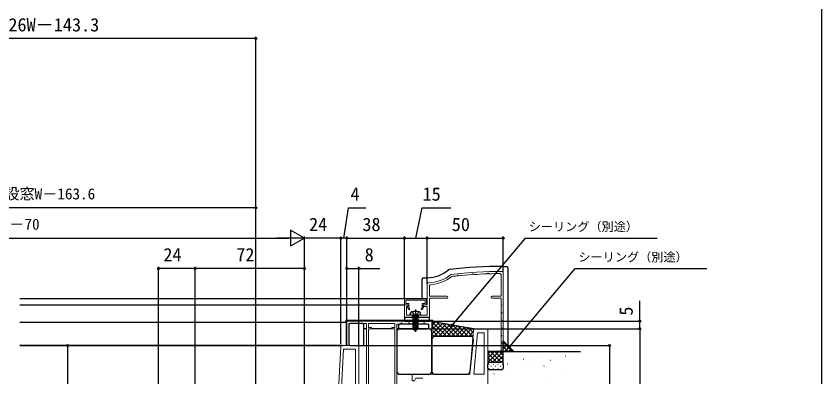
# Model space of a CAD drawing. Units: millimetres, scale not verified. Extents: x -525 to 525, y -783 to 778.
# Drawn here: x -6 to 525, y -410 to -172 of the extents above; entities that cross this region are included whole.
import ezdxf
from ezdxf.enums import TextEntityAlignment as Align

# ---------------------------------------------------------------- set-up
doc = ezdxf.new("R2010")
doc.units = ezdxf.units.MM
doc.header["$LTSCALE"] = 4
doc.layers.add('0-3_YKK_11', color=7, linetype='Continuous', lineweight=18)
for name, color, linetype in [('0-5_YKK_12', 2, 'Continuous'), ('0-6_YKK_13', 4, 'Continuous'), ('0-8_YKK_D', 6, 'Continuous'), ('0-9_YKK_ZWAK', 7, 'Continuous'), ('0-A_YSS_K', 3, 'Continuous')]:
    doc.layers.add(name, color=color, linetype=linetype)
doc.styles.add('ＭＳ ゴシック', font='')
doc.styles.get('ＭＳ ゴシック').set_extended_font_data('MS Gothic')

msp = doc.modelspace()

# ---------------------------------------------------------------- linework, layer by layer
at = {"layer": '0-3_YKK_11', "color": 30}
for p, q in [((280.826, -341.955), (280.571, -342.061)), ((281.129, -343.402), (281.378, -343.301))]:
    msp.add_line(p, q, dxfattribs=at)
at = {"layer": '0-3_YKK_11', "color": 4}
msp.add_line((296.542, -377.8), (304.001, -377.8), dxfattribs=at)
at = {"layer": '0-3_YKK_11', "color": 211}
for p, q in [((208.948, -388.803), (218.999, -388.803)), ((219.999, -389.803), (219.999, -449.903))]:
    msp.add_line(p, q, dxfattribs=at)
at = {"layer": '0-3_YKK_11', "color": 30}
for points in [[(284.417, -342.973), (284.646, -342.824), (284.885, -342.411), (285.115, -342.411), (285.287, -342.707), (285.576, -342.856)], [(294.419, -342.113), (294.659, -341.963), (294.884, -341.572), (295.115, -341.572), (295.297, -341.886), (295.576, -342.035)], [(304.421, -341.59), (304.671, -341.44), (304.884, -341.07), (305.115, -341.07), (305.307, -341.401), (305.576, -341.551)], [(313.097, -341.409), (313.6, -341.909), (313.6, -356.403), (307.75, -356.403)], [(315, -392.303), (315, -340.503), (314.499, -340.003)], [(265.49, -347.498), (265, -347.998), (265, -362.003), (262.3, -362.003), (262.3, -363.003), (265, -363.003), (265, -368.903), (251.4, -368.903), (251.4, -363.003), (252.2, -363.003), (252.2, -362.003), (250, -362.003), (250, -370.303), (266.5, -370.303), (266.5, -357.703), (277.85, -357.703)], [(277.85, -356.403), (266.5, -356.403), (266.5, -349.328), (266.963, -348.829)], [(307.75, -357.703), (313.6, -357.703), (313.6, -361.898), (314.1, -362.187), (314.1, -362.418), (313.6, -362.707), (313.6, -366.898), (314.1, -367.187), (314.1, -367.418), (313.6, -367.707), (313.6, -371.898), (314.1, -372.187), (314.1, -372.418), (313.6, -372.707), (313.6, -376.898), (314.1, -377.187), (314.1, -377.418), (313.6, -377.707), (313.6, -381.898), (314, -382.129), (314.1, -382.303), (314, -382.476), (313.6, -382.707), (313.6, -386.898), (314, -387.129), (314.1, -387.303), (314, -387.476), (313.6, -387.707), (313.6, -391.898), (314.3, -392.303), (315, -392.303)]]:
    msp.add_lwpolyline(points, dxfattribs=at)
msp.add_lwpolyline([(264.5, -358.003), (250, -358.003), (250, -362.003), (252.1, -362.003), (252.1, -363.103), (251.727, -363.318), (252.873, -365.303), (253.565, -364.903), (252.9, -363.75), (252.9, -361.203), (250.8, -361.203), (250.8, -358.903), (263.7, -358.903), (263.7, -361.203), (261.6, -361.203), (261.6, -363.75), (260.935, -364.903), (261.627, -365.303), (262.773, -363.318), (262.4, -363.103), (262.4, -362.003), (264.5, -362.003)], close=True, dxfattribs=at)
at = {"layer": '0-3_YKK_11', "color": 1}
for points in [[(268, -372.803), (212, -372.803), (212, -388.803), (213.3, -388.803), (213.3, -374.303), (225, -374.303), (225, -421.103), (226.1, -421.103)], [(245, -417.503), (245, -374.803), (247.307, -374.803), (247.885, -373.803), (248.115, -373.803), (248.693, -374.803), (252.307, -374.803), (252.885, -373.803), (253.115, -373.803), (253.693, -374.803), (257.307, -374.803), (257.885, -373.803), (258.115, -373.803), (258.693, -374.803), (262.307, -374.803), (262.885, -373.803), (263.115, -373.803), (263.693, -374.803), (266, -374.803), (266, -377.803), (268, -377.803), (268, -372.803)]]:
    msp.add_lwpolyline(points, dxfattribs=at)
msp.add_lwpolyline([(243.7, -377.803), (243.7, -416.203), (226.3, -416.203), (226.3, -377.803), (228.3, -377.803), (228.3, -376.903), (226.3, -376.903), (226.3, -374.303), (243.7, -374.303), (243.7, -376.903), (241.7, -376.903), (241.7, -377.803)], close=True, dxfattribs=at)
at = {"layer": '0-3_YKK_11', "color": 4}
for points in [[(262, -410.3), (257.54, -410.3), (256.5, -412.1), (255, -412.1), (255, -407.8), (293, -407.8), (295.545, -378.713)], [(305.001, -378.8), (305, -443.8), (324, -443.8)]]:
    msp.add_lwpolyline(points, dxfattribs=at)
msp.add_lwpolyline([(295.61, -407.8), (298.008, -380.4), (302.4, -380.4), (302.4, -407.8)], close=True, dxfattribs=at)
at = {"layer": '0-3_YKK_11', "color": 211}
msp.add_lwpolyline([(179.173, -440.018), (184.799, -441.01), (184.799, -436.203), (179.443, -436.203), (178.575, -436.745), (177.999, -436.425), (177.999, -433.803), (205.641, -433.803), (207.95, -389.75)], dxfattribs=at)
msp.add_lwpolyline([(207.644, -433.803), (209.876, -391.203), (217.599, -391.203), (217.599, -433.803)], close=True, dxfattribs=at)
at = {"layer": '0-3_YKK_11', "color": 30}
for centre, radius, start, end in [((265, -322.503), 25, 271.12351, 308.52511), ((265, -322.503), 26.4, 274.26384, 307.65891), ((315, -640.003), 300, 90.09567, 96.54098), ((315, -640.003), 298.6, 95.8787, 96.46507), ((315, -640.003), 298.6, 93.95219, 95.65507), ((315, -640.003), 298.6, 92.03026, 93.72976), ((315, -640.003), 298.6, 90.36518, 91.80852), ((277.85, -357.053), 0.65, 270, 89.99998), ((307.75, -357.053), 0.65, 89.99998, 270)]:
    msp.add_arc(centre, radius, start, end, dxfattribs=at)
at = {"layer": '0-3_YKK_11', "color": 4}
for centre, start, end in [((296.542, -378.8), 89.99999, 174.99942), ((304.001, -378.8), 0.00041, 89.99861)]:
    msp.add_arc(centre, 1, start, end, dxfattribs=at)
at = {"layer": '0-3_YKK_11', "color": 211}
for centre, start, end in [((208.948, -389.803), 89.99998, 177.00001), ((218.999, -389.803), 360, 89.99998)]:
    msp.add_arc(centre, 1, start, end, dxfattribs=at)
at = {"layer": '0-5_YKK_12'}
for p, q in [((265, -358.003), (-3.499, -358.003)), ((264.5, -359.503), (264.5, -362.003)), ((-3.499, -362.003), (250.3, -362.003)), ((-3.499, -388.798), (208.948, -388.803)), ((208.949, -388.803), (-3.499, -388.805))]:
    msp.add_line(p, q, dxfattribs=at)
msp.add_lwpolyline([(-3.499, -373.503), (211.5, -373.503), (211.5, -388.803)], dxfattribs=at)
at = {"layer": '0-6_YKK_13'}
for p, q in [((315, -336.643), (317.059, -336.643)), ((315, -336.643), (317.059, -336.643)), ((318.059, -337.643), (318.059, -387.303)), ((318.059, -337.643), (318.059, -388.862)), ((262.641, -344.143), (265, -344.143)), ((262.641, -344.143), (265, -344.143)), ((261.641, -358.003), (261.641, -345.143)), ((261.641, -358.003), (261.641, -345.143)), ((257.2, -365.149), (257.2, -379.832)), ((253.7, -368.903), (253.798, -367.783)), ((260.7, -368.903), (253.7, -368.903)), ((255.221, -369.69), (255.715, -369.603)), ((258.685, -369.603), (255.221, -370.215)), ((259.179, -370.215), (255.221, -370.915)), ((259.179, -370.915), (255.221, -371.615)), ((259.179, -371.615), (255.221, -372.315)), ((255.47, -369.403), (255.47, -369.603)), ((258.93, -369.603), (255.47, -369.603)), ((255.6, -375.603), (255.6, -369.603)), ((258.8, -375.603), (258.8, -369.603)), ((258.93, -369.403), (258.93, -369.603)), ((260.7, -368.903), (260.602, -367.783)), ((211.244, -372.584), (211.2, -373.303)), ((211.2, -373.303), (211.212, -373.503)), ((268.457, -372.303), (211.543, -372.303)), ((213.3, -375.103), (213.3, -388.003)), ((222.5, -374.303), (214.1, -374.303)), ((223.3, -388.003), (223.3, -375.103)), ((246, -375.603), (246, -377.003)), ((265.2, -374.803), (246.8, -374.803)), ((259.179, -372.315), (255.221, -373.015)), ((259.179, -373.015), (255.221, -373.715)), ((259.179, -373.715), (255.221, -374.415)), ((258.023, -374.62), (255.221, -375.115)), ((255.221, -375.29), (257.968, -374.804)), ((257.732, -375.603), (255.55, -375.603)), ((255.55, -375.603), (255.55, -377.891)), ((257.2, -377.396), (258.059, -374.496)), ((259.179, -374.415), (258.549, -374.527)), ((258.85, -375.603), (258.55, -375.603)), ((258.8, -375.603), (258.8, -374.809)), ((266, -377.003), (266, -375.603)), ((268.542, -377.521), (268.8, -373.303)), ((268.8, -373.303), (268.756, -372.584)), ((211.757, -377.803), (212, -377.803)), ((225, -377.803), (223.3, -377.803)), ((242, -377.803), (228, -377.803)), ((246.8, -377.803), (245, -377.803)), ((245, -379.803), (245, -405.802)), ((246.8, -377.803), (265.2, -377.803)), ((266, -377.803), (247, -377.803)), ((248.932, -377.803), (252.068, -377.803)), ((253.932, -377.803), (257.068, -377.803)), ((256.5, -377.003), (255.55, -377.814)), ((255.55, -377.891), (257.05, -378.903)), ((257.2, -377.396), (257.05, -378.903)), ((257.35, -378.903), (257.05, -378.903)), ((257.2, -377.396), (257.2, -378.903)), ((258.55, -377.698), (257.35, -378.541)), ((258.85, -377.891), (257.35, -378.903)), ((257.35, -378.541), (257.35, -378.903)), ((258.932, -377.803), (262.068, -377.803)), ((262.069, -377.803), (263.931, -377.803)), ((263.931, -377.803), (263.932, -377.803)), ((267.5, -377.803), (268.243, -377.803)), ((268, -405.802), (268, -379.803)), ((267.997, -384.803), (267.997, -405.803)), ((293.355, -382.803), (269.997, -382.803)), ((293.205, -405.803), (295.355, -384.803)), ((214.1, -388.803), (222.5, -388.803)), ((247, -407.802), (266, -407.802)), ((269.997, -407.803), (291.205, -407.803))]:
    msp.add_line(p, q, dxfattribs=at)
msp.add_lwpolyline([(266.5, -370.303), (250, -370.303), (250, -372.803), (266.5, -372.803)], close=True, dxfattribs=at)
for points in [[(255.15, -366.539), (256.055, -368.354), (257.2, -368.963)], [(259.25, -366.539), (258.345, -368.354), (257.2, -368.963)], [(257.2, -377.504), (256.5, -377.003), (256.36, -375.603)], [(257.35, -378.541), (258.55, -374.551), (258.55, -377.698)], [(258.85, -375.603), (258.85, -377.891), (258.55, -377.698)]]:
    msp.add_lwpolyline(points, dxfattribs=at)
for centre, radius, start, end in [((265, -322.503), 21.643, 270, 310.53706), ((265, -322.503), 21.643, 270, 310.53706), ((279.715, -339.709), 1, 96.70161, 130.53706), ((279.715, -339.709), 1, 96.70161, 130.53706), ((315, -640.003), 303.357, 90, 96.70161), ((315, -640.003), 303.357, 90, 96.70161), ((317.059, -337.643), 1, 0, 90), ((317.059, -337.643), 1, 0, 90), ((262.641, -345.143), 1, 90, 180), ((262.641, -345.143), 1, 90, 180), ((257.2, -375.303), 9, 74.11915, 105.88085), ((255.093, -367.896), 1.3, 105.88085, 175), ((254.97, -369.403), 0.5, 0, 90), ((259.43, -369.403), 0.5, 90, 180), ((259.307, -367.896), 1.3, 5, 74.11915), ((211.543, -372.603), 0.3, 90, 176.5), ((214.1, -375.103), 0.8, 90, 180), ((222.5, -375.103), 0.8, 0, 90), ((246.8, -375.603), 0.8, 90, 180), ((258.302, -374.551), 0.248, 0, 167.19096), ((265.2, -375.603), 0.8, 0, 90), ((268.457, -372.603), 0.3, 3.5, 90), ((211.757, -377.503), 0.3, 210.89102, 270), ((247, -379.803), 2, 90, 180), ((246.8, -377.003), 0.8, 180, 270), ((265.2, -377.003), 0.8, 270, 0), ((266, -379.803), 2, 0, 90), ((268.243, -377.503), 0.3, 270, 356.5), ((269.997, -384.803), 2, 90, 180), ((293.355, -384.803), 2, 0, 90), ((214.1, -388.003), 0.8, 180, 270), ((222.5, -388.003), 0.8, 270, 360), ((247, -405.802), 2, 180, 270), ((266, -405.802), 2, 270, 0), ((269.997, -405.803), 2, 180, 270), ((291.205, -405.803), 2, 270, 0)]:
    msp.add_arc(centre, radius, start, end, dxfattribs=at)
at = {"layer": '0-8_YKK_D'}
for p, q in [((151.999, -501.503), (151.999, -185.403)), ((151.999, -186.403), (-102.897, -186.403)), ((151.999, -501.503), (151.999, -297.003)), ((151.999, -298.003), (-134.362, -298.003)), ((184.002, -318.003), (174.909, -312.753)), ((174.909, -312.753), (174.909, -323.253)), ((-185.5, -318.003), (173.502, -318.003)), ((184.002, -318.003), (165.816, -318.003)), ((184.002, -318.003), (174.909, -323.253)), ((184.002, -419.301), (184.002, -317.003)), ((184.002, -419.301), (184.002, -317.003)), ((207.999, -318.003), (184.002, -318.003)), ((207.999, -387.803), (207.999, -317.003)), ((207.999, -387.803), (207.999, -317.003)), ((212, -318.003), (207.999, -318.003)), ((212, -372.103), (212, -317.003)), ((212, -372.103), (212, -317.003)), ((212, -318.003), (250, -318.003)), ((250, -358.303), (250, -317.003)), ((250, -357.303), (250, -317.003)), ((250, -318.003), (265, -318.003)), ((265, -347.998), (265, -317.003)), ((265, -347.998), (265, -317.003)), ((265, -318.003), (315, -318.003)), ((315, -340.503), (315, -317.003)), ((88.002, -424.021), (88.002, -337.003)), ((112.002, -338.003), (88.002, -338.003)), ((112.002, -419.301), (112.002, -337.003)), ((112.002, -419.301), (112.002, -337.003)), ((184.002, -338.003), (112.002, -338.003)), ((184.002, -419.301), (184.002, -337.003)), ((212, -372.103), (212, -337.003)), ((220, -388.803), (220, -337.003)), ((268.7, -372.803), (406, -372.803)), ((268.5, -377.803), (406, -377.803)), ((305.001, -377.8), (406, -377.8)), ((405, -377.803), (405, -466.303)), ((28.002, -388.803), (28.002, -503.803)), ((220, -388.803), (386, -388.803)), ((385, -388.803), (385, -503.803))]:
    msp.add_line(p, q, dxfattribs=at)
for points in [[(210, -318.003), (213, -298.003), (224.568, -298.003)], [(257.5, -318.003), (261.72, -298.003), (280.447, -298.003)], [(280.603, -376.597), (282.242, -374.643), (329.769, -318.003), (416.4, -318.003)], [(212, -338.003), (220, -338.003), (233.641, -338.003)], [(317.709, -391.322), (319.348, -389.368), (362.449, -338.003), (449.227, -338.003)], [(405, -377.8), (405, -372.803), (405, -359.298)], [(282.765, -375.083), (280.603, -376.597), (281.718, -374.204)], [(319.871, -389.808), (317.709, -391.322), (318.824, -388.929)]]:
    msp.add_lwpolyline(points, dxfattribs=at)
for centre in [(151.999, -186.403), (151.999, -298.003), (207.999, -318.003), (212, -318.003), (212, -318.003), (250, -318.003), (250, -318.003), (265, -318.003), (265, -318.003), (315, -318.003), (88.002, -338.003), (112.002, -338.003), (112.002, -338.003), (184.002, -338.003), (212, -338.003), (220, -338.003), (405, -372.803), (405, -377.8), (405, -377.803), (28.002, -388.803), (385, -388.803)]:
    msp.add_circle(centre, 0.637, dxfattribs=at)
at = {"layer": '0-9_YKK_ZWAK'}
msp.add_lwpolyline([(-525, -782.8), (525, -782.8), (525, 747.2)], dxfattribs=at)
at = {"layer": '0-A_YSS_K'}
for p, q in [((267.7, -372.803), (296.542, -377.8)), ((268.198, -381.23), (275.322, -374.107)), ((268.46, -378.141), (272.912, -373.688)), ((275.031, -382.803), (268.663, -376.435)), ((268.842, -374.929), (270.503, -373.269)), ((277.859, -382.803), (268.964, -373.908)), ((269.069, -383.188), (277.731, -374.526)), ((280.688, -382.803), (271.291, -373.406)), ((272.283, -382.803), (280.14, -374.946)), ((283.516, -382.803), (274.715, -374.002)), ((275.111, -382.803), (282.549, -375.365)), ((277.94, -382.803), (284.958, -375.784)), ((286.344, -382.803), (278.139, -374.598)), ((280.768, -382.803), (287.367, -376.203)), ((289.173, -382.803), (281.564, -375.193)), ((283.597, -382.803), (289.776, -376.623)), ((292.001, -382.803), (284.988, -375.789)), ((295.159, -383.132), (288.412, -376.385)), ((269.557, -382.986), (268.178, -381.606)), ((272.202, -382.803), (268.362, -378.962)), ((286.425, -382.803), (292.186, -377.042)), ((289.254, -382.803), (294.595, -377.461)), ((295.386, -380.531), (291.837, -376.981)), ((292.082, -382.803), (295.485, -379.399)), ((295.793, -378.109), (295.261, -377.577)), ((268.16, -384.417), (268.029, -384.286)), ((268.032, -384.225), (268.386, -383.871)), ((294.486, -383.227), (295.214, -382.499)), ((315, -386.598), (321.204, -392.803)), ((316.154, -386.956), (315, -388.11)), ((312.228, -392.803), (305, -400.031)), ((309.399, -392.803), (305, -397.202)), ((306.571, -392.803), (305, -394.374)), ((305, -392.803), (305, -400.803)), ((306.745, -392.803), (313.745, -399.803)), ((315, -392.859), (308.056, -399.803)), ((309.574, -392.803), (315, -398.228)), ((312.402, -392.803), (315, -395.4)), ((317.568, -388.37), (315, -390.938)), ((315, -389.427), (318.376, -392.803)), ((315, -392.255), (315.548, -392.803)), ((315, -392.803), (366.014, -392.803)), ((318.982, -389.785), (315.964, -392.803)), ((320.396, -391.199), (318.792, -392.803)), ((321.81, -392.613), (321.621, -392.803)), ((305, -393.885), (310.917, -399.803)), ((305, -396.714), (308.089, -399.803)), ((315, -395.688), (310.885, -399.803)), ((321.694, -396.835), (321.594, -396.835)), ((328.6, -397.986), (328.5, -397.986)), ((339.88, -396.605), (339.78, -396.605)), ((355.994, -396.145), (355.894, -396.145)), ((305, -399.542), (305.435, -399.977)), ((305, -403.803), (305, -400.803)), ((305.519, -401.064), (305.719, -401.064)), ((306, -399.803), (314, -399.803)), ((306, -399.803), (314, -399.803)), ((306.934, -402.479), (307.134, -402.479)), ((308.549, -401.064), (308.749, -401.064)), ((309.964, -402.479), (310.164, -402.479)), ((311.579, -401.064), (311.779, -401.064)), ((312.994, -402.479), (313.194, -402.479)), ((315, -398.516), (313.713, -399.803)), ((314.609, -401.064), (314.809, -401.064)), ((315, -400.803), (315, -403.803)), ((317.78, -401.207), (317.68, -401.207)), ((317.78, -401.207), (317.68, -401.207)), ((326.298, -403.278), (326.198, -403.278)), ((341.952, -402.358), (341.852, -402.358)), ((346.095, -398.676), (345.995, -398.676)), ((305.519, -403.894), (305.719, -403.894)), ((314, -404.803), (306, -404.803)), ((308.549, -403.894), (308.749, -403.894)), ((309.032, -407.421), (308.932, -407.421)), ((311.579, -403.894), (311.779, -403.894)), ((314.609, -403.894), (314.809, -403.894)), ((316.629, -408.111), (316.529, -408.111)), ((334.125, -403.509), (334.025, -403.509)), ((354.843, -404.889), (354.743, -404.889)), ((345.635, -409.031), (345.535, -409.031))]:
    msp.add_line(p, q, dxfattribs=at)
msp.add_lwpolyline([(315, -392.803), (315, -385.803), (322, -392.803)], close=True, dxfattribs=at)
msp.add_lwpolyline([(315, -400.803), (315, -392.803), (314.25, -392.803), (305.75, -392.803), (305, -392.803), (305.75, -392.803), (314.25, -392.803), (315, -392.803)], dxfattribs=at)
for centre, start, end in [((306, -400.803), 90.00015, 180), ((306, -400.803), 90.00015, 180), ((314, -400.803), 0.00015, 90.00015), ((314, -400.803), 0.00015, 90.00015), ((306, -403.803), 180, 270.00015), ((314, -403.803), 270.00015, 0.00015)]:
    msp.add_arc(centre, 1, start, end, dxfattribs=at)

# ---------------------------------------------------------------- texts
at = {"layer": '0-8_YKK_D', "style": 'ＭＳ ゴシック'}
for s, height, p in [('0.826W－143.3', 8.798, (-28.972, -184.403)), ('有効開口＝新設窓W－163.6', 7.331, (-73.736, -294.696)), ('4', 8.798, (214.386, -296.003)), ('15', 8.798, (261.879, -296.003)), ('DW＝新設窓W－70', 7.331, (-65.374, -314.696)), ('24', 8.798, (187.103, -316.003)), ('38', 8.798, (222.239, -316.003)), ('50', 8.798, (281.136, -316.003)), ('シーリング（別途）', 5.865, (331.86, -315.14)), ('24', 8.798, (91.104, -336.003)), ('72', 8.798, (139.138, -336.003)), ('8', 8.798, (223.732, -336.003)), ('シーリング（別途）', 5.865, (364.586, -335.201))]:
    msp.add_text(s, height=height, dxfattribs=at).set_placement(p, align=Align.BOTTOM_LEFT)
msp.add_text('5', height=8.798, rotation=90, dxfattribs=at).set_placement((403, -369.139), align=Align.BOTTOM_LEFT)

doc.saveas('drawing.dxf')
